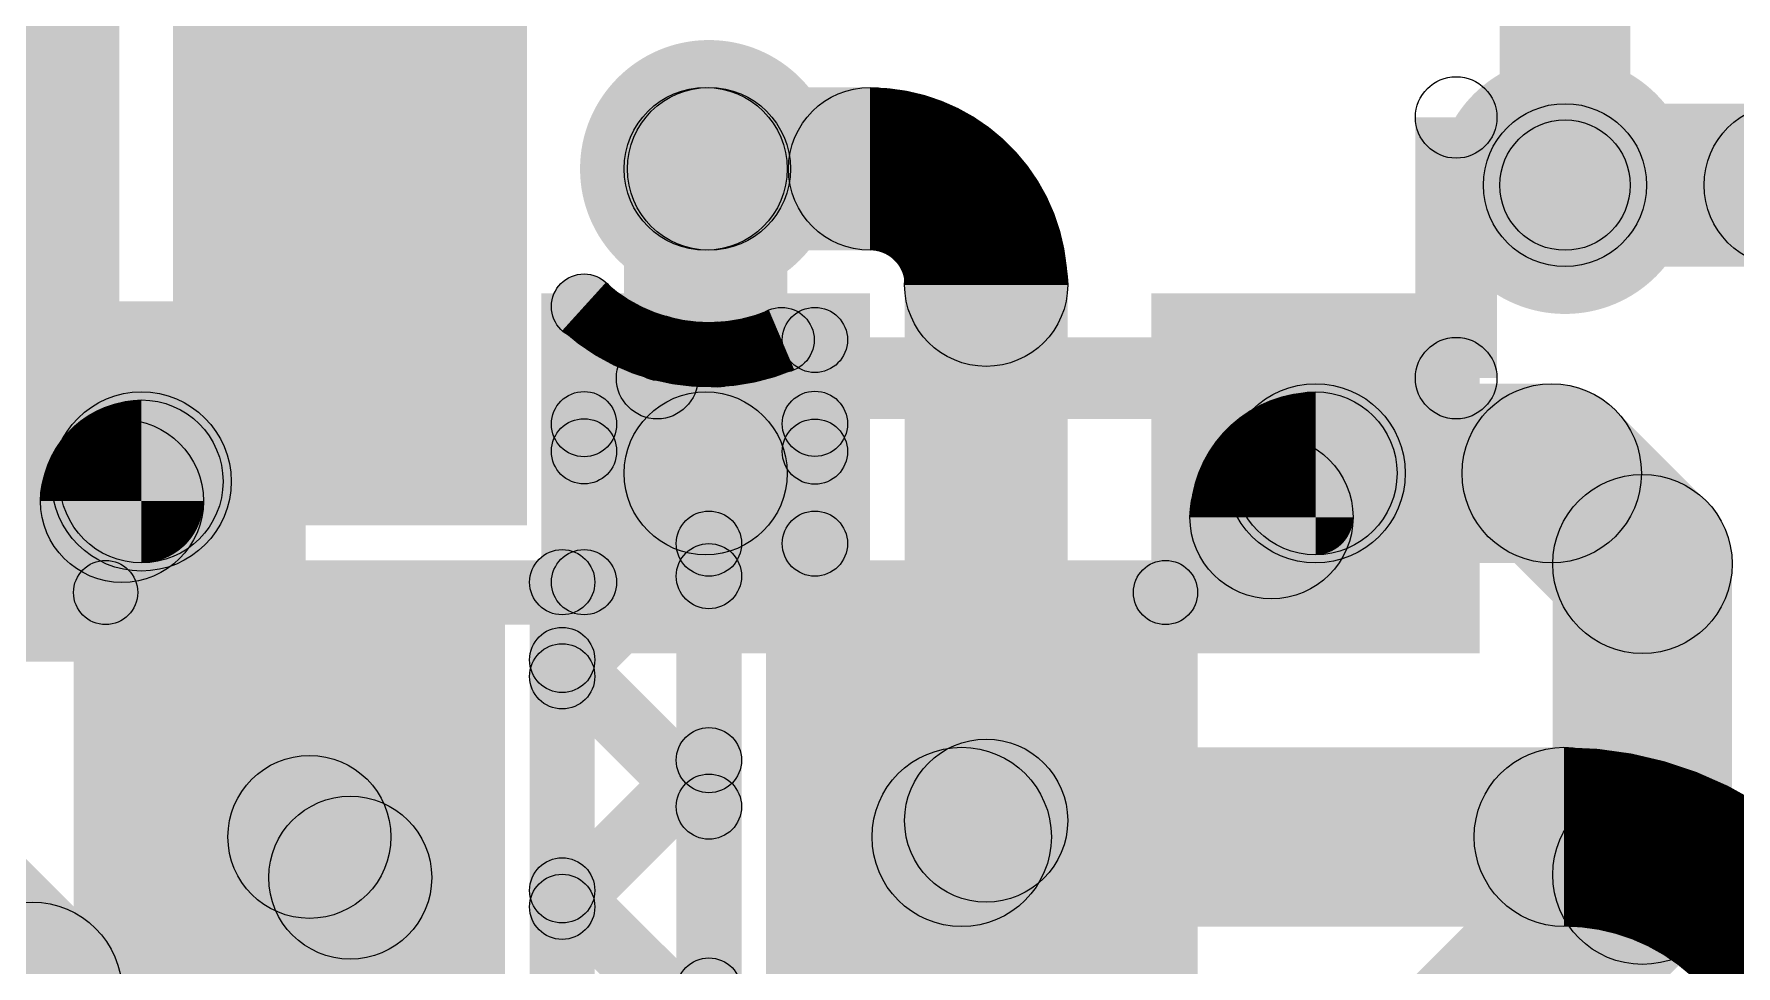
# Model space of a CAD drawing. Header units: millimetres. Extents: x -0.24 to 2.5, y 0 to 2.55.
# Drawn here: x 2.1042 to 2.313, y 1.4292 to 1.5435 of the extents above; entities that cross this region are included whole.
import ezdxf

# ---------------------------------------------------------------- set-up
doc = ezdxf.new("R2010")
doc.units = ezdxf.units.MM
doc.header["$MEASUREMENT"] = 0
for name, color, linetype in [('BottomLayer', 5, 'Continuous'), ('BottomPaste', 16, 'Continuous'), ('BottomSolder', 6, 'Continuous'), ('TopLayer', 1, 'Continuous'), ('TopOverlay', 2, 'Continuous'), ('TopPaste', 8, 'Continuous'), ('TopSolder', 216, 'Continuous'), ('ViaHoleLayer', 16, 'Continuous')]:
    doc.layers.add(name, color=color, linetype=linetype)

# ---------------------------------------------------------------- blocks, each defined once
blk = doc.blocks.new('SOT_23_B_2')
at = {"layer": 'BottomLayer'}
for points in [[(-0.05354, 0.05748), (-0.02126, 0.05748), (-0.02126, 0.02126), (-0.05354, 0.02126)], [(0.02126, 0.05748), (0.05354, 0.05748), (0.05354, 0.02126), (0.02126, 0.02126)], [(-0.01614, -0.02126), (0.01614, -0.02126), (0.01614, -0.05748), (-0.01614, -0.05748)]]:
    blk.add_hatch(color=5, dxfattribs=at).paths.add_polyline_path(points)
at = {"layer": 'BottomPaste'}
for points in [[(-0.05354, 0.05748), (-0.02126, 0.05748), (-0.02126, 0.02126), (-0.05354, 0.02126)], [(0.02126, 0.05748), (0.05354, 0.05748), (0.05354, 0.02126), (0.02126, 0.02126)], [(-0.01614, -0.02126), (0.01614, -0.02126), (0.01614, -0.05748), (-0.01614, -0.05748)]]:
    blk.add_hatch(color=16, dxfattribs=at).paths.add_polyline_path(points)
at = {"layer": 'BottomSolder'}
for points in [[(-0.05754, 0.06148), (-0.01726, 0.06148), (-0.01726, 0.01726), (-0.05754, 0.01726)], [(0.01726, 0.06148), (0.05754, 0.06148), (0.05754, 0.01726), (0.01726, 0.01726)], [(-0.02014, -0.01726), (0.02014, -0.01726), (0.02014, -0.06148), (-0.02014, -0.06148)]]:
    blk.add_hatch(color=6, dxfattribs=at).paths.add_polyline_path(points)
blk = doc.blocks.new('SOT_23_B_64')
at = {"layer": 'BottomLayer'}
for points in [[(-0.05354, 0.05748), (-0.02126, 0.05748), (-0.02126, 0.02126), (-0.05354, 0.02126)], [(0.02126, 0.05748), (0.05354, 0.05748), (0.05354, 0.02126), (0.02126, 0.02126)], [(-0.01614, -0.02126), (0.01614, -0.02126), (0.01614, -0.05748), (-0.01614, -0.05748)]]:
    blk.add_hatch(color=5, dxfattribs=at).paths.add_polyline_path(points)
at = {"layer": 'BottomPaste'}
for points in [[(-0.05354, 0.05748), (-0.02126, 0.05748), (-0.02126, 0.02126), (-0.05354, 0.02126)], [(0.02126, 0.05748), (0.05354, 0.05748), (0.05354, 0.02126), (0.02126, 0.02126)], [(-0.01614, -0.02126), (0.01614, -0.02126), (0.01614, -0.05748), (-0.01614, -0.05748)]]:
    blk.add_hatch(color=16, dxfattribs=at).paths.add_polyline_path(points)
at = {"layer": 'BottomSolder'}
for points in [[(-0.05754, 0.06148), (-0.01726, 0.06148), (-0.01726, 0.01726), (-0.05754, 0.01726)], [(0.01726, 0.06148), (0.05754, 0.06148), (0.05754, 0.01726), (0.01726, 0.01726)], [(-0.02014, -0.01726), (0.02014, -0.01726), (0.02014, -0.06148), (-0.02014, -0.06148)]]:
    blk.add_hatch(color=6, dxfattribs=at).paths.add_polyline_path(points)
blk = doc.blocks.new('ESP32_WROOM_32__16MB__65')
at = {"layer": 'TopLayer'}
for points in [[(0.1626, -0.38406), (0.1626, -0.30531), (0.19803, -0.30531), (0.19803, -0.38406)], [(0.2126, -0.38406), (0.2126, -0.30531), (0.24803, -0.30531), (0.24803, -0.38406)]]:
    blk.add_hatch(color=1, dxfattribs=at).paths.add_polyline_path(points)
at = {"layer": 'TopOverlay'}
h = blk.add_hatch(color=2, dxfattribs=at)
edge = h.paths.add_edge_path()
edge.add_arc((0.366, -0.338), 0.005, 0, 360)
for points in [[(0.371, -0.37), (0.361, -0.37), (0.361, -0.338), (0.371, -0.338)], [(0.268, -0.375), (0.268, -0.365), (0.366, -0.365), (0.366, -0.375)]]:
    blk.add_hatch(color=2, dxfattribs=at).paths.add_polyline_path(points)
h = blk.add_hatch(color=2, dxfattribs=at)
edge = h.paths.add_edge_path()
edge.add_arc((0.268, -0.37), 0.005, 0, 360)
h = blk.add_hatch(color=2, dxfattribs=at)
edge = h.paths.add_edge_path()
edge.add_arc((0.366, -0.37), 0.005, 0, 360)
h = blk.add_hatch(color=2, dxfattribs=at)
edge = h.paths.add_edge_path()
edge.add_arc((0.366, -0.37), 0.005, 0, 360)
at = {"layer": 'TopPaste'}
for points in [[(0.1626, -0.38406), (0.1626, -0.30531), (0.19803, -0.30531), (0.19803, -0.38406)], [(0.2126, -0.38406), (0.2126, -0.30531), (0.24803, -0.30531), (0.24803, -0.38406)]]:
    blk.add_hatch(color=8, dxfattribs=at).paths.add_polyline_path(points)
at = {"layer": 'TopSolder'}
for points in [[(0.1586, -0.38806), (0.1586, -0.30131), (0.20203, -0.30131), (0.20203, -0.38806)], [(0.2086, -0.38806), (0.2086, -0.30131), (0.25203, -0.30131), (0.25203, -0.38806)]]:
    blk.add_hatch(color=216, dxfattribs=at).paths.add_polyline_path(points)
at = {"layer": 'TopOverlay'}
for centre in [(0.366, -0.338), (0.268, -0.37), (0.366, -0.37), (0.366, -0.37)]:
    blk.add_circle(centre, 0.005, dxfattribs=at)
blk = doc.blocks.new('RES_0805_67')
at = {"layer": 'TopLayer'}
for points in [[(-0.06, 0.025), (-0.02, 0.025), (-0.02, -0.025), (-0.06, -0.025)], [(0.02, 0.025), (0.06, 0.025), (0.06, -0.025), (0.02, -0.025)]]:
    blk.add_hatch(color=1, dxfattribs=at).paths.add_polyline_path(points)
at = {"layer": 'TopOverlay'}
h = blk.add_hatch(color=2, dxfattribs=at)
edge = h.paths.add_edge_path()
edge.add_arc((-0.065, 0.03), 0.003937, 0, 360)
h = blk.add_hatch(color=2, dxfattribs=at)
edge = h.paths.add_edge_path()
edge.add_arc((-0.065, 0.03), 0.003937, 0, 360)
for points in [[(-0.065, 0.026063), (-0.065, 0.033937), (0.065, 0.033937), (0.065, 0.026063)], [(-0.061063, -0.03), (-0.068937, -0.03), (-0.068937, 0.03), (-0.061063, 0.03)], [(0.068937, -0.03), (0.061063, -0.03), (0.061063, 0.03), (0.068937, 0.03)], [(-0.065, -0.033937), (-0.065, -0.026063), (0.065, -0.026063), (0.065, -0.033937)]]:
    blk.add_hatch(color=2, dxfattribs=at).paths.add_polyline_path(points)
h = blk.add_hatch(color=2, dxfattribs=at)
edge = h.paths.add_edge_path()
edge.add_arc((0.065, 0.03), 0.003937, 0, 360)
h = blk.add_hatch(color=2, dxfattribs=at)
edge = h.paths.add_edge_path()
edge.add_arc((0.065, 0.03), 0.003937, 0, 360)
h = blk.add_hatch(color=2, dxfattribs=at)
edge = h.paths.add_edge_path()
edge.add_arc((-0.065, -0.03), 0.003937, 0, 360)
h = blk.add_hatch(color=2, dxfattribs=at)
edge = h.paths.add_edge_path()
edge.add_arc((-0.065, -0.03), 0.003937, 0, 360)
h = blk.add_hatch(color=2, dxfattribs=at)
edge = h.paths.add_edge_path()
edge.add_arc((0.065, -0.03), 0.003937, 0, 360)
h = blk.add_hatch(color=2, dxfattribs=at)
edge = h.paths.add_edge_path()
edge.add_arc((0.065, -0.03), 0.003937, 0, 360)
at = {"layer": 'TopPaste'}
for points in [[(-0.06, 0.025), (-0.02, 0.025), (-0.02, -0.025), (-0.06, -0.025)], [(0.02, 0.025), (0.06, 0.025), (0.06, -0.025), (0.02, -0.025)]]:
    blk.add_hatch(color=8, dxfattribs=at).paths.add_polyline_path(points)
at = {"layer": 'TopSolder'}
for points in [[(-0.064, 0.029), (-0.016, 0.029), (-0.016, -0.029), (-0.064, -0.029)], [(0.016, 0.029), (0.064, 0.029), (0.064, -0.029), (0.016, -0.029)]]:
    blk.add_hatch(color=216, dxfattribs=at).paths.add_polyline_path(points)
at = {"layer": 'TopOverlay'}
for centre in [(-0.065, 0.03), (-0.065, 0.03), (0.065, 0.03), (0.065, 0.03), (-0.065, -0.03), (-0.065, -0.03), (0.065, -0.03), (0.065, -0.03)]:
    blk.add_circle(centre, 0.003937, dxfattribs=at)

msp = doc.modelspace()

# ---------------------------------------------------------------- hatches: boundary and pattern name
at = {"layer": 'BottomLayer'}
for points in [[(2.3, 1.525), (2.284, 1.525), (2.284, 1.629), (2.3, 1.629)], [(2.1866, 1.517), (2.1866, 1.537), (2.187, 1.537), (2.187, 1.517)], [(2.1966, 1.48963), (2.1766, 1.48963), (2.1766, 1.527), (2.1966, 1.527)], [(2.09263, 1.47763), (2.09263, 1.49963), (2.1174, 1.49963), (2.1174, 1.47763)], [(2.2614, 1.47863), (2.2614, 1.50063), (2.29037, 1.50063), (2.29037, 1.47863)], [(2.28259, 1.48185), (2.29815, 1.49741), (2.30928, 1.48628), (2.29372, 1.47072)], [(2.3125, 1.44035), (2.2905, 1.44035), (2.2905, 1.4785), (2.3125, 1.4785)], [(2.27974, 1.40303), (2.26418, 1.41859), (2.29372, 1.44813), (2.30928, 1.43257)]]:
    msp.add_hatch(color=5, dxfattribs=at).paths.add_polyline_path(points)
h = msp.add_hatch(color=5, dxfattribs=at)
edge = h.paths.add_edge_path()
edge.add_arc((2.187, 1.527), 0.01181, 0, 360)
h = msp.add_hatch(color=5, dxfattribs=at)
edge = h.paths.add_edge_path()
edge.add_arc((2.1866, 1.527), 0.01, 0, 360)
h = msp.add_hatch(color=5, dxfattribs=at)
edge = h.paths.add_edge_path()
edge.add_arc((2.1866, 1.527), 0.01, 0, 360)
h = msp.add_hatch(color=5, dxfattribs=at)
edge = h.paths.add_edge_path()
edge.add_arc((2.187, 1.527), 0.01, 0, 360)
h = msp.add_hatch(color=5, dxfattribs=at)
edge = h.paths.add_edge_path()
edge.add_arc((2.292, 1.525), 0.01181, 0, 360)
h = msp.add_hatch(color=5, dxfattribs=at)
edge = h.paths.add_edge_path()
edge.add_arc((2.292, 1.525), 0.008, 0, 360)
h = msp.add_hatch(color=5, dxfattribs=at)
edge = h.paths.add_edge_path()
edge.add_arc((2.1174, 1.48863), 0.011, 0, 360)
h = msp.add_hatch(color=5, dxfattribs=at)
edge = h.paths.add_edge_path()
edge.add_arc((2.1866, 1.48963), 0.01, 0, 360)
h = msp.add_hatch(color=5, dxfattribs=at)
edge = h.paths.add_edge_path()
edge.add_arc((2.2614, 1.48963), 0.011, 0, 360)
h = msp.add_hatch(color=5, dxfattribs=at)
edge = h.paths.add_edge_path()
edge.add_arc((2.2614, 1.48963), 0.01, 0, 360)
h = msp.add_hatch(color=5, dxfattribs=at)
edge = h.paths.add_edge_path()
edge.add_arc((2.29037, 1.48963), 0.011, 0, 360)
h = msp.add_hatch(color=5, dxfattribs=at)
edge = h.paths.add_edge_path()
edge.add_arc((2.29037, 1.48963), 0.011, 0, 360)
h = msp.add_hatch(color=5, dxfattribs=at)
edge = h.paths.add_edge_path()
edge.add_arc((2.1174, 1.48863), 0.01, 0, 360)
h = msp.add_hatch(color=5, dxfattribs=at)
edge = h.paths.add_edge_path()
edge.add_arc((2.115, 1.48623), 0.01, 0, 360)
h = msp.add_hatch(color=5, dxfattribs=at)
edge = h.paths.add_edge_path()
edge.add_arc((2.256, 1.48423), 0.01, 0, 360)
h = msp.add_hatch(color=5, dxfattribs=at)
edge = h.paths.add_edge_path()
edge.add_arc((2.3015, 1.4785), 0.011, 0, 360)
h = msp.add_hatch(color=5, dxfattribs=at)
edge = h.paths.add_edge_path()
edge.add_arc((2.3015, 1.4785), 0.011, 0, 360)
h = msp.add_hatch(color=5, dxfattribs=at)
edge = h.paths.add_edge_path()
edge.add_arc((2.3015, 1.44035), 0.011, 0, 360)
h = msp.add_hatch(color=5, dxfattribs=at)
edge = h.paths.add_edge_path()
edge.add_arc((2.3015, 1.44035), 0.011, 0, 360)
at = {"layer": 'BottomSolder'}
h = msp.add_hatch(color=6, dxfattribs=at)
edge = h.paths.add_edge_path()
edge.add_arc((2.187, 1.527), 0.01581, 0, 360)
h = msp.add_hatch(color=6, dxfattribs=at)
edge = h.paths.add_edge_path()
edge.add_arc((2.292, 1.525), 0.01581, 0, 360)
at = {"layer": 'TopLayer'}
h = msp.add_hatch(color=1, dxfattribs=at)
edge = h.paths.add_edge_path()
edge.add_arc((2.187, 1.527), 0.01181, 0, 360)
h = msp.add_hatch(color=1, dxfattribs=at)
edge = h.paths.add_edge_path()
edge.add_arc((2.187, 1.527), 0.01, 0, 360)
for points in [[(2.187, 1.517), (2.187, 1.537), (2.20676, 1.537), (2.20676, 1.517)], [(2.292, 1.515), (2.292, 1.535), (2.31906, 1.535), (2.31906, 1.515)], [(2.231, 1.447), (2.211, 1.447), (2.211, 1.51276), (2.231, 1.51276)], [(2.17568, 1.47626), (2.16768, 1.47626), (2.16768, 1.5101), (2.17568, 1.5101)], [(2.19591, 1.502), (2.19591, 1.51), (2.2, 1.51), (2.2, 1.502)], [(2.17451, 1.49284), (2.16885, 1.4985), (2.17817, 1.50782), (2.18383, 1.50216)], [(2.18525, 1.50139), (2.19091, 1.50704), (2.20283, 1.49512), (2.19717, 1.48946)], [(2.204, 1.481), (2.196, 1.481), (2.196, 1.506), (2.204, 1.506)], [(2.17183, 1.46188), (2.16617, 1.46754), (2.19717, 1.49854), (2.20283, 1.49288)], [(2.16885, 1.4895), (2.17451, 1.49516), (2.18983, 1.47984), (2.18417, 1.47418)], [(2.187, 1.477), (2.187, 1.485), (2.2, 1.485), (2.2, 1.477)], [(2.191, 1.409), (2.183, 1.409), (2.183, 1.481), (2.191, 1.481)], [(2.173, 1.409), (2.165, 1.409), (2.165, 1.47626), (2.173, 1.47626)], [(2.16617, 1.4639), (2.17183, 1.46955), (2.18983, 1.45155), (2.18417, 1.4459)], [(2.07222, 1.44222), (2.08778, 1.45778), (2.11178, 1.43378), (2.09622, 1.41822)], [(2.17183, 1.4336), (2.16617, 1.43925), (2.18417, 1.45725), (2.18983, 1.4516)], [(2.218, 1.434), (2.218, 1.456), (2.29186, 1.456), (2.29186, 1.434)], [(2.13093, 1.43793), (2.14507, 1.45207), (2.15007, 1.44707), (2.13593, 1.43293)], [(2.16617, 1.43561), (2.17183, 1.44127), (2.18983, 1.42327), (2.18417, 1.41761)], [(2.153, 1.408), (2.133, 1.408), (2.133, 1.44), (2.153, 1.44)]]:
    msp.add_hatch(color=1, dxfattribs=at).paths.add_polyline_path(points)
h = msp.add_hatch(color=1, dxfattribs=at)
edge = h.paths.add_edge_path()
edge.add_arc((2.20676, 1.527), 0.01, 0, 360)
h = msp.add_hatch(color=1, dxfattribs=at)
edge = h.paths.add_edge_path()
edge.add_arc((2.20676, 1.527), 0.01, 0, 360)
h = msp.add_hatch(color=1, dxfattribs=at)
edge = h.paths.add_edge_path()
edge.add_arc((2.292, 1.525), 0.01181, 0, 360)
h = msp.add_hatch(color=1, dxfattribs=at)
edge = h.paths.add_edge_path()
edge.add_arc((2.292, 1.525), 0.01, 0, 360)
h = msp.add_hatch(color=1, dxfattribs=at)
edge = h.paths.add_edge_path()
edge.add_arc((2.31906, 1.525), 0.01, 0, 360)
h = msp.add_hatch(color=1, dxfattribs=at)
edge = h.paths.add_edge_path()
edge.add_arc((2.31906, 1.525), 0.01, 0, 360)
h = msp.add_hatch(color=1, dxfattribs=at)
edge = h.paths.add_edge_path()
edge.add_arc((2.221, 1.51276), 0.01, 0, 360)
h = msp.add_hatch(color=1, dxfattribs=at)
edge = h.paths.add_edge_path()
edge.add_arc((2.221, 1.51276), 0.01, 0, 360)
h = msp.add_hatch(color=1, dxfattribs=at)
edge = h.paths.add_edge_path()
edge.add_arc((2.17168, 1.5101), 0.004, 0, 360)
h = msp.add_hatch(color=1, dxfattribs=at)
edge = h.paths.add_edge_path()
edge.add_arc((2.17168, 1.5101), 0.004, 0, 360)
h = msp.add_hatch(color=1, dxfattribs=at)
edge = h.paths.add_edge_path()
edge.add_arc((2.19591, 1.506), 0.004, 0, 360)
h = msp.add_hatch(color=1, dxfattribs=at)
edge = h.paths.add_edge_path()
edge.add_arc((2.19591, 1.506), 0.004, 0, 360)
h = msp.add_hatch(color=1, dxfattribs=at)
edge = h.paths.add_edge_path()
edge.add_arc((2.2, 1.506), 0.004, 0, 360)
h = msp.add_hatch(color=1, dxfattribs=at)
edge = h.paths.add_edge_path()
edge.add_arc((2.2, 1.506), 0.004, 0, 360)
h = msp.add_hatch(color=1, dxfattribs=at)
edge = h.paths.add_edge_path()
edge.add_arc((2.181, 1.50499), 0.004, 0, 360)
h = msp.add_hatch(color=1, dxfattribs=at)
edge = h.paths.add_edge_path()
edge.add_arc((2.18808, 1.50421), 0.004, 0, 360)
h = msp.add_hatch(color=1, dxfattribs=at)
edge = h.paths.add_edge_path()
edge.add_arc((2.17168, 1.49567), 0.004, 0, 360)
h = msp.add_hatch(color=1, dxfattribs=at)
edge = h.paths.add_edge_path()
edge.add_arc((2.2, 1.49571), 0.004, 0, 360)
h = msp.add_hatch(color=1, dxfattribs=at)
edge = h.paths.add_edge_path()
edge.add_arc((2.17168, 1.49233), 0.004, 0, 360)
h = msp.add_hatch(color=1, dxfattribs=at)
edge = h.paths.add_edge_path()
edge.add_arc((2.2, 1.49229), 0.004, 0, 360)
h = msp.add_hatch(color=1, dxfattribs=at)
edge = h.paths.add_edge_path()
edge.add_arc((2.187, 1.481), 0.004, 0, 360)
h = msp.add_hatch(color=1, dxfattribs=at)
edge = h.paths.add_edge_path()
edge.add_arc((2.187, 1.481), 0.004, 0, 360)
h = msp.add_hatch(color=1, dxfattribs=at)
edge = h.paths.add_edge_path()
edge.add_arc((2.2, 1.481), 0.004, 0, 360)
h = msp.add_hatch(color=1, dxfattribs=at)
edge = h.paths.add_edge_path()
edge.add_arc((2.2, 1.481), 0.004, 0, 360)
h = msp.add_hatch(color=1, dxfattribs=at)
edge = h.paths.add_edge_path()
edge.add_arc((2.169, 1.47626), 0.004, 0, 360)
h = msp.add_hatch(color=1, dxfattribs=at)
edge = h.paths.add_edge_path()
edge.add_arc((2.17168, 1.47626), 0.004, 0, 360)
h = msp.add_hatch(color=1, dxfattribs=at)
edge = h.paths.add_edge_path()
edge.add_arc((2.187, 1.47701), 0.004, 0, 360)
h = msp.add_hatch(color=1, dxfattribs=at)
edge = h.paths.add_edge_path()
edge.add_arc((2.169, 1.46672), 0.004, 0, 360)
h = msp.add_hatch(color=1, dxfattribs=at)
edge = h.paths.add_edge_path()
edge.add_arc((2.169, 1.46471), 0.004, 0, 360)
h = msp.add_hatch(color=1, dxfattribs=at)
edge = h.paths.add_edge_path()
edge.add_arc((2.187, 1.45442), 0.004, 0, 360)
h = msp.add_hatch(color=1, dxfattribs=at)
edge = h.paths.add_edge_path()
edge.add_arc((2.138, 1.445), 0.01, 0, 360)
h = msp.add_hatch(color=1, dxfattribs=at)
edge = h.paths.add_edge_path()
edge.add_arc((2.218, 1.445), 0.011, 0, 360)
h = msp.add_hatch(color=1, dxfattribs=at)
edge = h.paths.add_edge_path()
edge.add_arc((2.221, 1.447), 0.01, 0, 360)
h = msp.add_hatch(color=1, dxfattribs=at)
edge = h.paths.add_edge_path()
edge.add_arc((2.29186, 1.445), 0.011, 0, 360)
h = msp.add_hatch(color=1, dxfattribs=at)
edge = h.paths.add_edge_path()
edge.add_arc((2.29186, 1.445), 0.011, 0, 360)
h = msp.add_hatch(color=1, dxfattribs=at)
edge = h.paths.add_edge_path()
edge.add_arc((2.187, 1.44872), 0.004, 0, 360)
h = msp.add_hatch(color=1, dxfattribs=at)
edge = h.paths.add_edge_path()
edge.add_arc((2.143, 1.44), 0.01, 0, 360)
h = msp.add_hatch(color=1, dxfattribs=at)
edge = h.paths.add_edge_path()
edge.add_arc((2.143, 1.44), 0.01, 0, 360)
h = msp.add_hatch(color=1, dxfattribs=at)
edge = h.paths.add_edge_path()
edge.add_arc((2.169, 1.43844), 0.004, 0, 360)
h = msp.add_hatch(color=1, dxfattribs=at)
edge = h.paths.add_edge_path()
edge.add_arc((2.169, 1.43642), 0.004, 0, 360)
h = msp.add_hatch(color=1, dxfattribs=at)
edge = h.paths.add_edge_path()
edge.add_arc((2.104, 1.426), 0.011, 0, 360)
h = msp.add_hatch(color=1, dxfattribs=at)
edge = h.paths.add_edge_path()
edge.add_arc((2.104, 1.426), 0.011, 0, 360)
h = msp.add_hatch(color=1, dxfattribs=at)
edge = h.paths.add_edge_path()
edge.add_arc((2.187, 1.42614), 0.004, 0, 360)
at = {"layer": 'TopSolder'}
h = msp.add_hatch(color=216, dxfattribs=at)
edge = h.paths.add_edge_path()
edge.add_arc((2.187, 1.527), 0.01581, 0, 360)
h = msp.add_hatch(color=216, dxfattribs=at)
edge = h.paths.add_edge_path()
edge.add_arc((2.292, 1.525), 0.01581, 0, 360)
at = {"layer": 'ViaHoleLayer'}
h = msp.add_hatch(color=16, dxfattribs=at)
edge = h.paths.add_edge_path()
edge.add_arc((2.187, 1.527), 0.00787, 0, 360)
h = msp.add_hatch(color=16, dxfattribs=at)
edge = h.paths.add_edge_path()
edge.add_arc((2.292, 1.525), 0.00787, 0, 360)

# ---------------------------------------------------------------- linework, layer by layer
at = {"layer": 'BottomLayer'}
for points, const_width in [([(2.256, 1.48423, -0.414214), (2.2614, 1.48963)], 0.02), ([(2.115, 1.48623, -0.414214), (2.1174, 1.48863)], 0.02), ([(2.09429, 1.408, -0.414214), (2.074, 1.42829)], 0.022)]:
    msp.add_lwpolyline(points, format="xyb", dxfattribs=dict(at, const_width=const_width))
for centre, radius in [((2.1866, 1.527), 0.01), ((2.1866, 1.527), 0.01), ((2.187, 1.527), 0.01), ((2.292, 1.525), 0.008), ((2.1174, 1.48863), 0.011), ((2.1866, 1.48963), 0.01), ((2.2614, 1.48963), 0.011), ((2.2614, 1.48963), 0.01), ((2.29037, 1.48963), 0.011), ((2.29037, 1.48963), 0.011), ((2.1174, 1.48863), 0.01), ((2.115, 1.48623), 0.01), ((2.256, 1.48423), 0.01), ((2.3015, 1.4785), 0.011), ((2.3015, 1.4785), 0.011), ((2.3015, 1.44035), 0.011), ((2.3015, 1.44035), 0.011)]:
    msp.add_circle(centre, radius, dxfattribs=at)
at = {"layer": 'TopLayer'}
for points, const_width in [([(2.341, 1.54694, -0.414214), (2.31906, 1.525)], 0.02), ([(2.20676, 1.527, -0.414214), (2.221, 1.51276)], 0.02), ([(2.19591, 1.506, -0.292351), (2.17168, 1.5101)], 0.008), ([(2.29186, 1.445, -0.414214), (2.326, 1.41086)], 0.022)]:
    msp.add_lwpolyline(points, format="xyb", dxfattribs=dict(at, const_width=const_width))
for centre, radius in [((2.187, 1.527), 0.01), ((2.20676, 1.527), 0.01), ((2.20676, 1.527), 0.01), ((2.292, 1.525), 0.01), ((2.31906, 1.525), 0.01), ((2.31906, 1.525), 0.01), ((2.221, 1.51276), 0.01), ((2.221, 1.51276), 0.01), ((2.17168, 1.5101), 0.004), ((2.17168, 1.5101), 0.004), ((2.19591, 1.506), 0.004), ((2.19591, 1.506), 0.004), ((2.2, 1.506), 0.004), ((2.2, 1.506), 0.004), ((2.181, 1.50499), 0.004), ((2.18808, 1.50421), 0.004), ((2.17168, 1.49567), 0.004), ((2.2, 1.49571), 0.004), ((2.17168, 1.49233), 0.004), ((2.2, 1.49229), 0.004), ((2.187, 1.481), 0.004), ((2.187, 1.481), 0.004), ((2.2, 1.481), 0.004), ((2.2, 1.481), 0.004), ((2.169, 1.47626), 0.004), ((2.17168, 1.47626), 0.004), ((2.187, 1.47701), 0.004), ((2.169, 1.46672), 0.004), ((2.169, 1.46471), 0.004), ((2.187, 1.45442), 0.004), ((2.138, 1.445), 0.01), ((2.218, 1.445), 0.011), ((2.221, 1.447), 0.01), ((2.29186, 1.445), 0.011), ((2.29186, 1.445), 0.011), ((2.187, 1.44872), 0.004), ((2.143, 1.44), 0.01), ((2.143, 1.44), 0.01), ((2.169, 1.43844), 0.004), ((2.169, 1.43642), 0.004), ((2.104, 1.426), 0.011), ((2.104, 1.426), 0.011), ((2.187, 1.42614), 0.004)]:
    msp.add_circle(centre, radius, dxfattribs=at)

# ---------------------------------------------------------------- block references
for name, p, rotation in [('ESP32_WROOM_32__16MB__65', (1.91265, 1.87131), 360), ('SOT_23_B_64', (2.08, 1.528), 180), ('SOT_23_B_2', (2.224, 1.529), 180), ('RES_0805_67', (2.178, 1.445), 360)]:
    msp.add_blockref(name, p, dxfattribs=dict(rotation=rotation))

doc.saveas('drawing.dxf')
